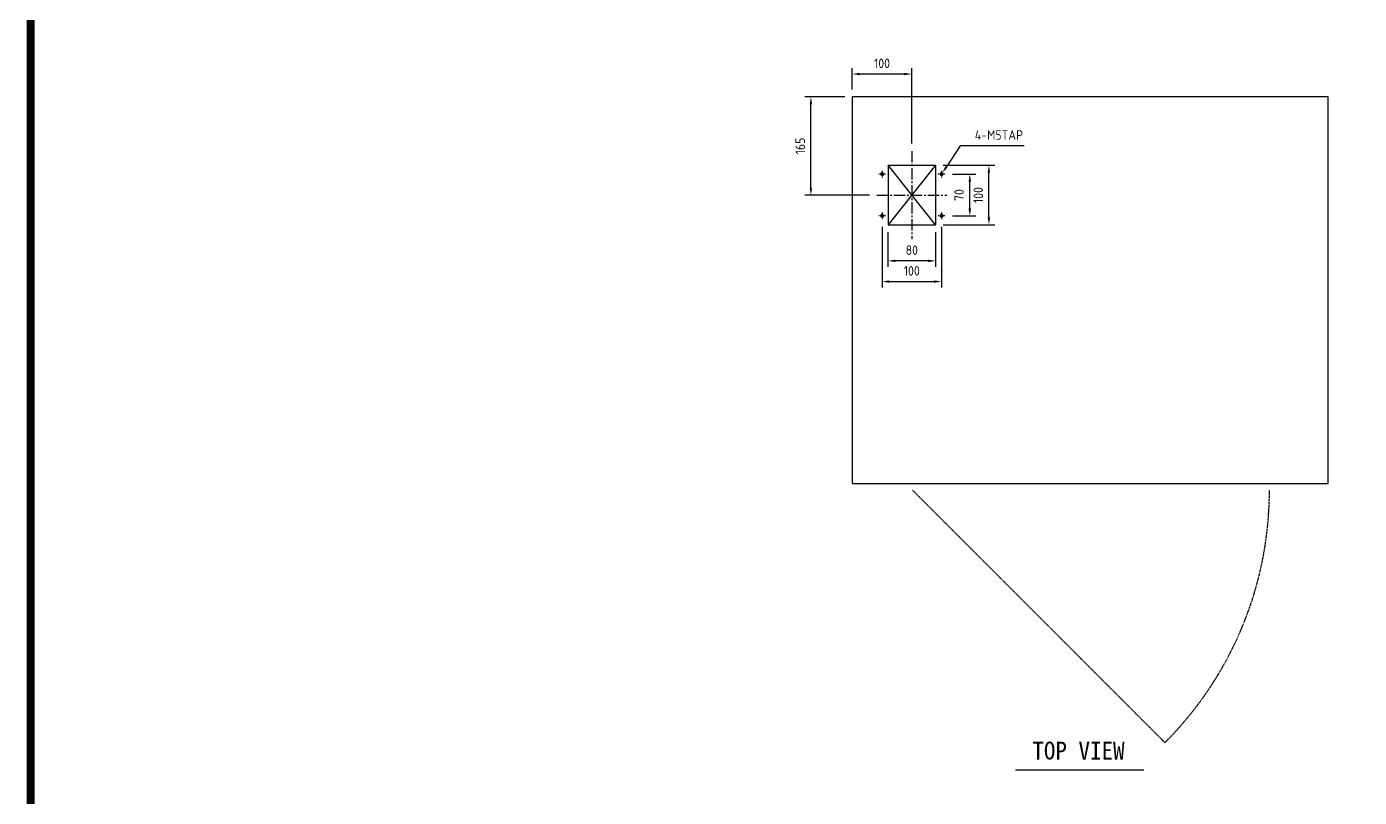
# Model space of a CAD drawing. Header units: millimetres. Extents: x 24815 to 37444, y -10619 to 6020.
# Drawn here: x 25956 to 28196, y 3430 to 4725 of the extents above; entities that cross this region are included whole.
import ezdxf
from ezdxf.enums import TextEntityAlignment as Align

# ---------------------------------------------------------------- set-up
doc = ezdxf.new("R2010")
doc.units = ezdxf.units.MM
for name, pattern in [('CENTER1', [10, 7, -1, 1, -1]), ('CENTER2', [28.575, 19.05, -3.175, 3.175, -3.175]), ('PHANTOM', [2.5, 1.25, -0.25, 0.25, -0.25, 0.25, -0.25])]:
    doc.linetypes.add(name, pattern=pattern)
doc.layers.add('FORMAT-1', color=7, linetype='Continuous')
doc.styles.add('HAN', font='')
doc.styles.get("Standard").update_dxf_attribs({"font": 'ISOCP.SHX', "bigfont": 'WHGTXT.SHX'})
doc.styles.get('HAN').set_extended_font_data('GulimChe')
doc.dimstyles.new('PS-5', dxfattribs={"dimscale": 5, "dimtxt": 3.2, "dimasz": 2.5, "dimexe": 2, "dimexo": 2.5, "dimgap": 2, "dimtad": 1, "dimtoh": 1, "dimrnd": 0.05, "dimzin": 12, "dimdsep": 46, "dimtxsty": 'Standard', "dimcen": 0, "dimclrt": 2, "dimazin": 3, "dimtfac": 1, "dimtofl": 0, "dimtmove": 0, "dimatfit": 3, "dimfxl": 0.18, "dimtolj": 1, "dimtzin": 0, "dimarcsym": 0})

# ---------------------------------------------------------------- blocks, each defined once
blk = doc.blocks.new('format-3')
at = {"layer": 'FORMAT-1', "const_width": 0.7}
blk.add_lwpolyline([(13, 5), (13, 286.3), (414.5, 286.3), (414.5, 5)], close=True, dxfattribs=at)
at = {"style": 'HAN'}
for tag, height, p in [('MODEL-NAME', 3, (386.1, 31.53)), ('SCALE', 2.7, (320.81, 26.29)), ('PART-NAME', 3, (386.1, 26.29)), ('PART-NO', 3, (386.1, 21.01)), ('DRA-BY', 3, (260.72, 19.44)), ('CH-BY', 3, (277.21, 19.44)), ('APP-BY', 3, (293.7, 19.44)), ('관련업체', 3, (333.52, 9.26)), ('DRA-DATE', 2.5, (260.72, 7.47)), ('CH-DATE', 2.5, (277.21, 7.47)), ('APP-DATE', 2.5, (293.7, 7.47))]:
    blk.add_attdef(tag, text='', height=height, dxfattribs=at).set_placement(p, align=Align.MIDDLE_CENTER)
blk = doc.blocks.new('*D495')
at = {"color": 0, "lineweight": -2, "transparency": 16777216}
for p, q in [((27331.1, 4607), (27264, 4607)), ((27274, 4454.5), (27274, 4594.5)), ((27372.3, 4442), (27264, 4442))]:
    blk.add_line(p, q, dxfattribs=at)
at = {"color": 0, "transparency": 16777216}
for points in [[(27271.9, 4594.5), (27276.1, 4594.5), (27274, 4607)], [(27271.9, 4454.5), (27276.1, 4454.5), (27274, 4442)]]:
    blk.add_solid(points, dxfattribs=at)
at = {"layer": 'Defpoints', "color": 0, "transparency": 16777216}
for p in [(27274, 4607), (27343.6, 4607), (27384.8, 4442)]:
    blk.add_point(p, dxfattribs=at)
at = {"color": 2, "transparency": 16777216, "insert": (27256, 4524.5), "char_height": 16, "attachment_point": 5, "rotation": 90}
blk.add_mtext('\\A1;165', dxfattribs=at)
blk = doc.blocks.new('*D496')
at = {"color": 0, "lineweight": -2, "transparency": 16777216}
for p, q in [((27343.6, 4619.5), (27343.6, 4655.3)), ((27431.1, 4645.3), (27356.1, 4645.3)), ((27443.6, 4528.4), (27443.6, 4655.3))]:
    blk.add_line(p, q, dxfattribs=at)
at = {"color": 0, "transparency": 16777216}
for points in [[(27356.1, 4647.4), (27356.1, 4643.3), (27343.6, 4645.3)], [(27431.1, 4647.4), (27431.1, 4643.3), (27443.6, 4645.3)]]:
    blk.add_solid(points, dxfattribs=at)
at = {"layer": 'Defpoints', "color": 0, "transparency": 16777216}
for p in [(27343.6, 4645.3), (27343.6, 4607), (27443.6, 4515.9)]:
    blk.add_point(p, dxfattribs=at)
at = {"color": 2, "transparency": 16777216, "insert": (27393.6, 4663.3), "char_height": 16, "attachment_point": 5}
blk.add_mtext('\\A1;100', dxfattribs=at)
blk = doc.blocks.new('*D497')
at = {"color": 0, "lineweight": -2, "transparency": 16777216}
for p, q in [((27403.6, 4379.5), (27403.6, 4321.4)), ((27483.6, 4379.5), (27483.6, 4321.4)), ((27471.1, 4331.4), (27416.1, 4331.4))]:
    blk.add_line(p, q, dxfattribs=at)
at = {"color": 0, "transparency": 16777216}
for points in [[(27416.1, 4333.5), (27416.1, 4329.3), (27403.6, 4331.4)], [(27471.1, 4333.5), (27471.1, 4329.3), (27483.6, 4331.4)]]:
    blk.add_solid(points, dxfattribs=at)
at = {"layer": 'Defpoints', "color": 0, "transparency": 16777216}
for p in [(27403.6, 4392), (27483.6, 4392), (27403.6, 4331.4)]:
    blk.add_point(p, dxfattribs=at)
at = {"color": 2, "transparency": 16777216, "insert": (27443.6, 4349.4), "char_height": 16, "attachment_point": 5}
blk.add_mtext('\\A1;80', dxfattribs=at)
blk = doc.blocks.new('*D498')
at = {"color": 0, "lineweight": -2, "transparency": 16777216}
for p, q in [((27393.6, 4388.8), (27393.6, 4286.6)), ((27493.6, 4388.8), (27493.6, 4286.6)), ((27406.1, 4296.6), (27481.1, 4296.6))]:
    blk.add_line(p, q, dxfattribs=at)
at = {"color": 0, "transparency": 16777216}
for points in [[(27406.1, 4298.7), (27406.1, 4294.5), (27393.6, 4296.6)], [(27481.1, 4298.7), (27481.1, 4294.5), (27493.6, 4296.6)]]:
    blk.add_solid(points, dxfattribs=at)
at = {"layer": 'Defpoints', "color": 0, "transparency": 16777216}
for p in [(27393.6, 4401.3), (27493.6, 4401.3), (27493.6, 4296.6)]:
    blk.add_point(p, dxfattribs=at)
at = {"color": 2, "transparency": 16777216, "insert": (27443.6, 4314.6), "char_height": 16, "attachment_point": 5}
blk.add_mtext('\\A1;100', dxfattribs=at)
blk = doc.blocks.new('*D499')
at = {"color": 0, "lineweight": -2, "transparency": 16777216}
for p, q in [((27496.1, 4492), (27583.3, 4492)), ((27573.3, 4404.5), (27573.3, 4479.5)), ((27496.1, 4392), (27583.3, 4392))]:
    blk.add_line(p, q, dxfattribs=at)
at = {"color": 0, "transparency": 16777216}
for points in [[(27571.2, 4479.5), (27575.3, 4479.5), (27573.3, 4492)], [(27571.2, 4404.5), (27575.3, 4404.5), (27573.3, 4392)]]:
    blk.add_solid(points, dxfattribs=at)
at = {"layer": 'Defpoints', "color": 0, "transparency": 16777216}
for p in [(27483.6, 4492), (27573.3, 4492), (27483.6, 4392)]:
    blk.add_point(p, dxfattribs=at)
at = {"color": 2, "transparency": 16777216, "insert": (27555.3, 4442), "char_height": 16, "attachment_point": 5, "rotation": 90}
blk.add_mtext('\\A1;100', dxfattribs=at)
blk = doc.blocks.new('*D500')
at = {"color": 0, "lineweight": -2, "transparency": 16777216}
for p, q in [((27511.8, 4477), (27551.1, 4477)), ((27541.1, 4419.5), (27541.1, 4464.5)), ((27511.8, 4407), (27551.1, 4407))]:
    blk.add_line(p, q, dxfattribs=at)
at = {"color": 0, "transparency": 16777216}
for points in [[(27539, 4464.5), (27543.2, 4464.5), (27541.1, 4477)], [(27539, 4419.5), (27543.2, 4419.5), (27541.1, 4407)]]:
    blk.add_solid(points, dxfattribs=at)
at = {"layer": 'Defpoints', "color": 0, "transparency": 16777216}
for p in [(27499.3, 4477), (27541.1, 4477), (27499.3, 4407)]:
    blk.add_point(p, dxfattribs=at)
at = {"color": 2, "transparency": 16777216, "insert": (27523.1, 4442), "char_height": 16, "attachment_point": 5, "rotation": 90}
blk.add_mtext('\\A1;70', dxfattribs=at)
blk = doc.blocks.new('*D501')
at = {"color": 0, "lineweight": -2, "transparency": 16777216}
for p, q in [((27525.2, 4524.9), (27501.9, 4489.5)), ((27632.5, 4524.9), (27525.2, 4524.9))]:
    blk.add_line(p, q, dxfattribs=at)
at = {"color": 0, "transparency": 16777216}
blk.add_solid([(27500.1, 4490.7), (27503.6, 4488.4), (27495, 4479.1)], dxfattribs=at)
at = {"layer": 'Defpoints', "color": 0, "transparency": 16777216}
for p in [(27492.3, 4474.9), (27495, 4479.1)]:
    blk.add_point(p, dxfattribs=at)
at = {"color": 2, "transparency": 16777216, "insert": (27590.1, 4542.9), "char_height": 16, "attachment_point": 5}
blk.add_mtext('\\A1;4-M5TAP', dxfattribs=at)

msp = doc.modelspace()

# ---------------------------------------------------------------- linework, layer by layer
at = {"color": 3}
for p, q in [((28143.63123, 4607.01113), (27343.63123, 4607.01113)), ((27343.63123, 4607.01113), (27343.63123, 3957.01113)), ((28143.63123, 3957.01113), (28143.63123, 4607.01113)), ((27403.63123, 4492.01113), (27483.63123, 4492.01113)), ((27403.63123, 4492.01113), (27483.63123, 4492.01113)), ((27403.63123, 4492.01113), (27403.63123, 4392.01113)), ((27403.63123, 4492.01113), (27403.63123, 4392.01113)), ((27483.63123, 4492.01113), (27483.63123, 4392.01113)), ((27483.63123, 4492.01113), (27483.63123, 4392.01113)), ((27403.63123, 4392.01113), (27483.63123, 4392.01113)), ((27403.63123, 4392.01113), (27483.63123, 4392.01113)), ((27343.63123, 3957.01113), (28143.63123, 3957.01113))]:
    msp.add_line(p, q, dxfattribs=at)
at = {"color": 1, "linetype": 'CENTER2'}
for p, q in [((27443.63123, 4515.87685), (27443.63123, 4368.14541)), ((27384.78006, 4442.01113), (27502.4824, 4442.01113))]:
    msp.add_line(p, q, dxfattribs=at)
at = {"color": 1, "linetype": 'CENTER1'}
for p, q in [((27393.63123, 4482.70717), (27393.63123, 4471.31508)), ((27493.63123, 4482.70717), (27493.63123, 4471.31508)), ((27399.32727, 4477.01113), (27387.93519, 4477.01113)), ((27499.32727, 4477.01113), (27487.93519, 4477.01113)), ((27399.32727, 4407.01113), (27387.93519, 4407.01113)), ((27393.63123, 4412.70717), (27393.63123, 4401.31508)), ((27499.32727, 4407.01113), (27487.93519, 4407.01113)), ((27493.63123, 4412.70717), (27493.63123, 4401.31508))]:
    msp.add_line(p, q, dxfattribs=at)
for p, q in [((27483.63123, 4392.01113), (27403.63123, 4492.01113)), ((27483.63123, 4492.01113), (27403.63123, 4392.01113)), ((27833.67177, 3475.63976), (27617.71305, 3475.63976))]:
    msp.add_line(p, q)
at = {"color": 6, "linetype": 'PHANTOM'}
msp.add_line((27869.10015, 3521.83681), (27444.83608, 3946.10088), dxfattribs=at)
at = {"color": 3}
for centre in [(27393.63123, 4477.01113), (27493.63123, 4477.01113), (27393.63123, 4407.01113), (27493.63123, 4407.01113)]:
    msp.add_circle(centre, 2.1, dxfattribs=at)
for centre in [(27393.63123, 4477.01113), (27493.63123, 4477.01113), (27393.63123, 4407.01113), (27493.63123, 4407.01113)]:
    msp.add_arc(centre, 2.5, 255.5872161, 193.91353567)
at = {"color": 6, "linetype": 'PHANTOM'}
msp.add_arc((27444.83608, 3946.10088), 600, 315, 0, dxfattribs=at)

# ---------------------------------------------------------------- block references
at = {"xscale": 19, "yscale": 19, "zscale": 19}
msp.add_blockref('format-3', (25715.23224, 0.00004), dxfattribs=at)

# ---------------------------------------------------------------- texts
at = {"color": 2, "style": 'HAN'}
msp.add_text('TOP VIEW', height=30, dxfattribs=at).set_placement((27646.24257, 3493.45381, 968.6724))

# ---------------------------------------------------------------- dimensions: what is measured, and where the dimension line sits
for base, p1, p2, picture, middle in [((27343.63123, 4645.3379), (27443.63123, 4515.87685), (27343.63123, 4607.01113), '*D496', (27393.63123, 4663.3379)), ((27493.63123, 4296.61024), (27393.63123, 4401.31508), (27493.63123, 4401.31508), '*D498', (27443.63123, 4314.61024)), ((27403.63123, 4331.38603), (27483.63123, 4392.01113), (27403.63123, 4392.01113), '*D497', (27443.63123, 4349.38603))]:
    dim = msp.add_linear_dim(base=base, p1=p1, p2=p2, dimstyle='PS-5')
    dim.commit()
    dim.dimension.update_dxf_attribs({"geometry": picture, "text_midpoint": middle})
for base, p1, p2, picture, middle in [((27273.99105, 4607.01113), (27384.78006, 4442.01113), (27343.63123, 4607.01113), '*D495', (27255.99105, 4524.51113)), ((27573.2557, 4492.01113), (27483.63123, 4392.01113), (27483.63123, 4492.01113), '*D499', (27555.2557, 4442.01113)), ((27541.07779, 4477.01113), (27499.32727, 4407.01113), (27499.32727, 4477.01113), '*D500', (27523.07779, 4442.01113))]:
    dim = msp.add_linear_dim(base=base, p1=p1, p2=p2, angle=90, dimstyle='PS-5')
    dim.commit()
    dim.dimension.update_dxf_attribs({"geometry": picture, "text_midpoint": middle})
dim = msp.add_diameter_dim_2p(p1=(27492.25588, 4474.92344), p2=(27495.00657, 4479.09881), text='4-M5TAP', dimstyle='PS-5')
dim.commit()
dim.dimension.update_dxf_attribs({"geometry": '*D501', "text_midpoint": (27590.0541, 4524.92585), "dimtype": 163})

doc.saveas('drawing.dxf')
